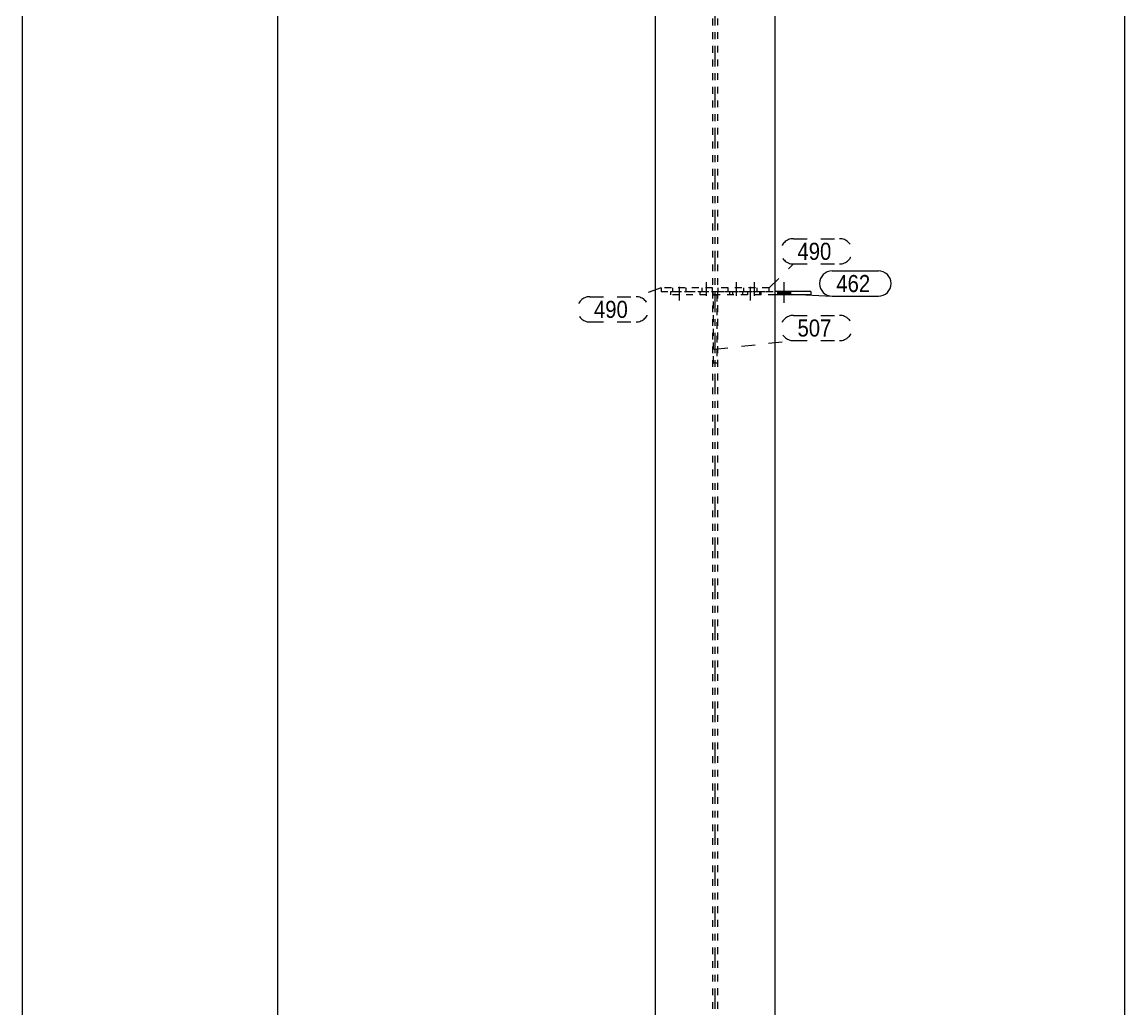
# Model space of a CAD drawing. Header units: millimetres. Extents: x 2 to 825, y 1 to 579.
# Drawn here: x 5 to 166.4, y 290 to 434.5 of the extents above; entities that cross this region are included whole.
import ezdxf

# ---------------------------------------------------------------- set-up
doc = ezdxf.new("R2010")
doc.units = ezdxf.units.MM
for name, pattern in [('XKITLINE00', [0]), ('XKITLINE01', [4, 1, -1, 1, -1]), ('XKITLINE02', [4, 2, -2]), ('XKITLINE03', [6, 3, -1, 1, -1])]:
    doc.linetypes.add(name, pattern=pattern)
for name, color, linetype, lineweight in [('Bolt', 3, 'Continuous', 0), ('Dimensions', 7, 'Continuous', 0), ('DrawingSheet', 5, 'Continuous', 0), ('Part', 2, 'Continuous', 0), ('PartMark', 7, 'Continuous', 0)]:
    doc.layers.add(name, color=color, linetype=linetype, lineweight=lineweight)
doc.styles.add('ARIAL', font='ARIAL.TTF')

# ---------------------------------------------------------------- blocks, each defined once
blk = doc.blocks.new('*A41')
at = {"layer": 'Bolt', "color": 3, "linetype": 'XKITLINE02', "lineweight": 0}
for p, q in [((101.25, 393.7), (101.25, 396.7)), ((100.27, 395.05), (100.27, 395.55)), ((102.23, 395.05), (102.23, 395.55))]:
    blk.add_line(p, q, dxfattribs=at)
blk = doc.blocks.new('*A42')
at = {"layer": 'Bolt', "color": 3, "linetype": 'XKITLINE02', "lineweight": 0}
for p, q in [((111.65, 393.7), (111.65, 396.7)), ((110.67, 395.05), (110.67, 395.55)), ((112.63, 395.05), (112.63, 395.55))]:
    blk.add_line(p, q, dxfattribs=at)
blk = doc.blocks.new('*A43')
at = {"layer": 'Bolt'}
blk.add_hatch(color=3, dxfattribs=at).paths.add_polyline_path([(117.48, 395.05), (117.48, 394.55), (115.57, 394.55), (115.57, 395.05)], flags=17)
at = {"layer": 'Bolt', "color": 3, "linetype": 'XKITLINE02', "lineweight": 0}
for p, q in [((105.17, 396.39), (105.17, 393.39)), ((109.52, 396.39), (109.52, 393.39)), ((112.17, 396.39), (112.17, 393.39)), ((104.22, 395.05), (104.22, 394.55)), ((106.12, 395.05), (106.12, 394.55)), ((108.57, 395.05), (108.57, 394.55)), ((110.47, 395.05), (110.47, 394.55)), ((111.22, 395.05), (111.22, 394.55)), ((113.13, 395.05), (113.13, 394.55))]:
    blk.add_line(p, q, dxfattribs=at)
at = {"layer": 'Bolt', "color": 3, "linetype": 'XKITLINE00', "lineweight": 0}
for p, q in [((116.52, 396.39), (116.52, 393.39)), ((115.57, 395.05), (115.57, 394.55)), ((117.48, 395.05), (117.48, 394.55))]:
    blk.add_line(p, q, dxfattribs=at)
blk = doc.blocks.new('*A46')
at = {"layer": 'Part', "color": 7, "linetype": 'XKITLINE03', "lineweight": 0}
blk.add_line((106.45, 241.99), (106.45, 529.28), dxfattribs=at)
at = {"layer": 'Part', "color": 2, "linetype": 'XKITLINE00', "lineweight": 0}
for p, q in [((97.7, 521.13), (97.7, 241.99)), ((115.2, 491.97), (115.2, 241.99))]:
    blk.add_line(p, q, dxfattribs=at)
at = {"layer": 'Part', "color": 7, "linetype": 'XKITLINE01', "lineweight": 0}
for p, q in [((106.1, 241.99), (106.1, 521.01)), ((106.8, 521.01), (106.8, 241.99))]:
    blk.add_line(p, q, dxfattribs=at)
blk = doc.blocks.new('*A54')
at = {"layer": 'Part', "color": 7, "linetype": 'XKITLINE01', "lineweight": 0}
for p, q in [((106.05, 395.55), (98.55, 395.55)), ((98.55, 395.55), (98.55, 395.05)), ((98.55, 395.05), (106.05, 395.05)), ((104.55, 395.05), (104.55, 395.55)), ((106.05, 395.05), (106.05, 395.55))]:
    blk.add_line(p, q, dxfattribs=at)
blk = doc.blocks.new('*A55')
at = {"layer": 'Part', "color": 7, "linetype": 'XKITLINE01', "lineweight": 0}
for p, q in [((114.35, 395.55), (106.85, 395.55)), ((106.85, 395.55), (106.85, 395.05)), ((106.85, 395.05), (114.35, 395.05)), ((108.35, 395.05), (108.35, 395.55)), ((114.35, 395.05), (114.35, 395.55))]:
    blk.add_line(p, q, dxfattribs=at)
blk = doc.blocks.new('*A56')
at = {"layer": 'Part', "color": 7, "linetype": 'XKITLINE01', "lineweight": 0}
for p, q in [((106.2, 394.55), (106.7, 394.55)), ((106.2, 384.55), (106.2, 394.55)), ((106.2, 394.55), (106.7, 394.55)), ((106.7, 394.55), (106.7, 384.55)), ((106.7, 384.55), (106.2, 384.55))]:
    blk.add_line(p, q, dxfattribs=at)
blk = doc.blocks.new('*A57')
at = {"layer": 'Part', "color": 7, "linetype": 'XKITLINE01', "lineweight": 0}
for p, q in [((99.95, 394.55), (99.95, 395.05)), ((99.95, 395.05), (115.2, 395.05)), ((115.2, 394.55), (99.95, 394.55)), ((109.07, 394.55), (109.07, 395.05)), ((112.95, 395.05), (112.95, 394.55))]:
    blk.add_line(p, q, dxfattribs=at)
at = {"layer": 'Part', "color": 2, "linetype": 'XKITLINE00', "lineweight": 0}
for p, q in [((120.45, 395.05), (115.2, 395.05)), ((120.45, 394.55), (115.2, 394.55)), ((120.45, 395.05), (120.45, 394.55))]:
    blk.add_line(p, q, dxfattribs=at)
blk = doc.blocks.new('*A109')
at = {"layer": 'DrawingSheet', "color": 5, "linetype": 'XKITLINE00', "lineweight": 0}
blk.add_line((5, 579), (5, 5), dxfattribs=at)
blk = doc.blocks.new('*A171')
at = {"layer": 'Dimensions', "color": 7, "linetype": 'XKITLINE00', "lineweight": 0}
blk.add_line((166.45, 79.83), (166.45, 493.37), dxfattribs=at)
blk = doc.blocks.new('*A179')
at = {"layer": 'PartMark', "color": 7, "linetype": 'XKITLINE00', "lineweight": 0}
for p, q in [((123.6, 398.05), (130.36, 398.05)), ((117.8, 394.65), (123.6, 394.35)), ((123.6, 394.35), (130.36, 394.35))]:
    blk.add_line(p, q, dxfattribs=at)
for centre, start, end in [((123.6, 396.2), 90, 270), ((130.36, 396.2), 270, 90)]:
    blk.add_arc(centre, 1.85, start, end, dxfattribs=at)
at = {"layer": 'PartMark', "color": 3, "style": 'ARIAL', "width": 0.85}
blk.add_text('462', height=2.5, dxfattribs=at).set_placement((124.2, 394.95))
blk = doc.blocks.new('*A180')
at = {"layer": 'PartMark', "color": 7, "linetype": 'XKITLINE02', "lineweight": 0}
for p, q in [((117.92, 391.54), (124.68, 391.54)), ((106.33, 386.58), (117.92, 387.84)), ((117.92, 387.84), (124.68, 387.84))]:
    blk.add_line(p, q, dxfattribs=at)
for centre, start, end in [((117.92, 389.69), 90, 270), ((124.68, 389.69), 270, 90)]:
    blk.add_arc(centre, 1.85, start, end, dxfattribs=at)
at = {"layer": 'PartMark', "color": 3, "style": 'ARIAL', "width": 0.85}
blk.add_text('507', height=2.5, dxfattribs=at).set_placement((118.52, 388.44))
blk = doc.blocks.new('*A181')
at = {"layer": 'PartMark', "color": 7, "linetype": 'XKITLINE02', "lineweight": 0}
for p, q in [((117.91, 402.77), (124.67, 402.77)), ((114.35, 395.55), (117.91, 399.07)), ((117.91, 399.07), (124.67, 399.07))]:
    blk.add_line(p, q, dxfattribs=at)
for centre, start, end in [((117.91, 400.92), 90, 270), ((124.67, 400.92), 270, 90)]:
    blk.add_arc(centre, 1.85, start, end, dxfattribs=at)
at = {"layer": 'PartMark', "color": 3, "style": 'ARIAL', "width": 0.85}
blk.add_text('490', height=2.5, dxfattribs=at).set_placement((118.51, 399.67))
blk = doc.blocks.new('*A182')
at = {"layer": 'PartMark', "color": 7, "linetype": 'XKITLINE02', "lineweight": 0}
for p, q in [((88.12, 394.27), (94.88, 394.27)), ((98.55, 395.55), (94.88, 394.27)), ((88.12, 390.57), (94.88, 390.57))]:
    blk.add_line(p, q, dxfattribs=at)
for centre, start, end in [((88.12, 392.42), 90, 270), ((94.88, 392.42), 270, 90)]:
    blk.add_arc(centre, 1.85, start, end, dxfattribs=at)
at = {"layer": 'PartMark', "color": 3, "style": 'ARIAL', "width": 0.85}
blk.add_text('490', height=2.5, dxfattribs=at).set_placement((88.72, 391.17))
blk = doc.blocks.new('*A200')
at = {"layer": 'Dimensions', "color": 7, "linetype": 'XKITLINE00', "lineweight": 0}
blk.add_line((42.45, 79.83), (42.45, 486.94), dxfattribs=at)

msp = doc.modelspace()

# ---------------------------------------------------------------- block references
at = {"lineweight": 0}
for name in ['*A109', '*A171', '*A200', '*A181', '*A179', '*A41', '*A43', '*A42', '*A182', '*A54', '*A57', '*A56', '*A55', '*A180']:
    msp.add_blockref(name, (0, 0), dxfattribs=at)
at = {"layer": 'Part', "lineweight": 0}
msp.add_blockref('*A46', (0, 0), dxfattribs=at)

doc.saveas('drawing.dxf')
